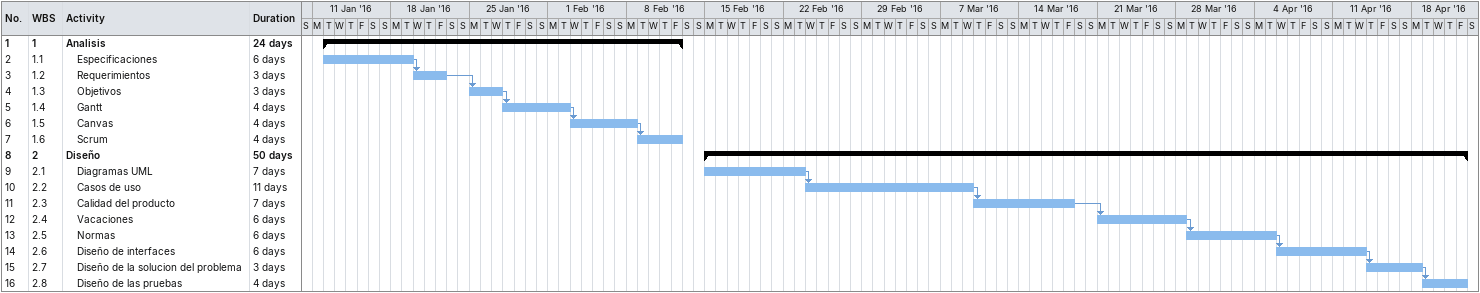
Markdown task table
| ID | WBS | Task | Duration | Start | Finish | Predecessors |
|---|---|---|---|---|---|---|
| 1 | 1 | **Analisis** | 24d | 2016-01-12 | 2016-02-12 |  |
| 2 | 1.1 | Especificaciones | 6d | 2016-01-12 | 2016-01-19 |  |
| 3 | 1.2 | Requerimientos | 3d | 2016-01-20 | 2016-01-22 | 2 |
| 4 | 1.3 | Objetivos | 3d | 2016-01-25 | 2016-01-27 | 3 |
| 5 | 1.4 | Gantt | 4d | 2016-01-28 | 2016-02-02 | 4 |
| 6 | 1.5 | Canvas | 4d | 2016-02-03 | 2016-02-08 | 5 |
| 7 | 1.6 | Scrum | 4d | 2016-02-09 | 2016-02-12 | 6 |
| 8 | 2 | **Diseño** | 50d | 2016-02-15 | 2016-04-22 |  |
| 9 | 2.1 | Diagramas UML | 7d | 2016-02-15 | 2016-02-23 |  |
| 10 | 2.2 | Casos de uso | 11d | 2016-02-24 | 2016-03-09 | 9 |
| 11 | 2.3 | Calidad del producto | 7d | 2016-03-10 | 2016-03-18 | 10 |
| 12 | 2.4 | Vacaciones | 6d | 2016-03-21 | 2016-03-28 | 11 |
| 13 | 2.5 | Normas | 6d | 2016-03-29 | 2016-04-05 | 12 |
| 14 | 2.6 | Diseño de interfaces | 6d | 2016-04-06 | 2016-04-13 | 13 |
| 15 | 2.7 | Diseño de la solucion del problema | 3d | 2016-04-14 | 2016-04-18 | 14 |
| 16 | 2.8 | Diseño de las pruebas | 4d | 2016-04-19 | 2016-04-22 | 15 |
